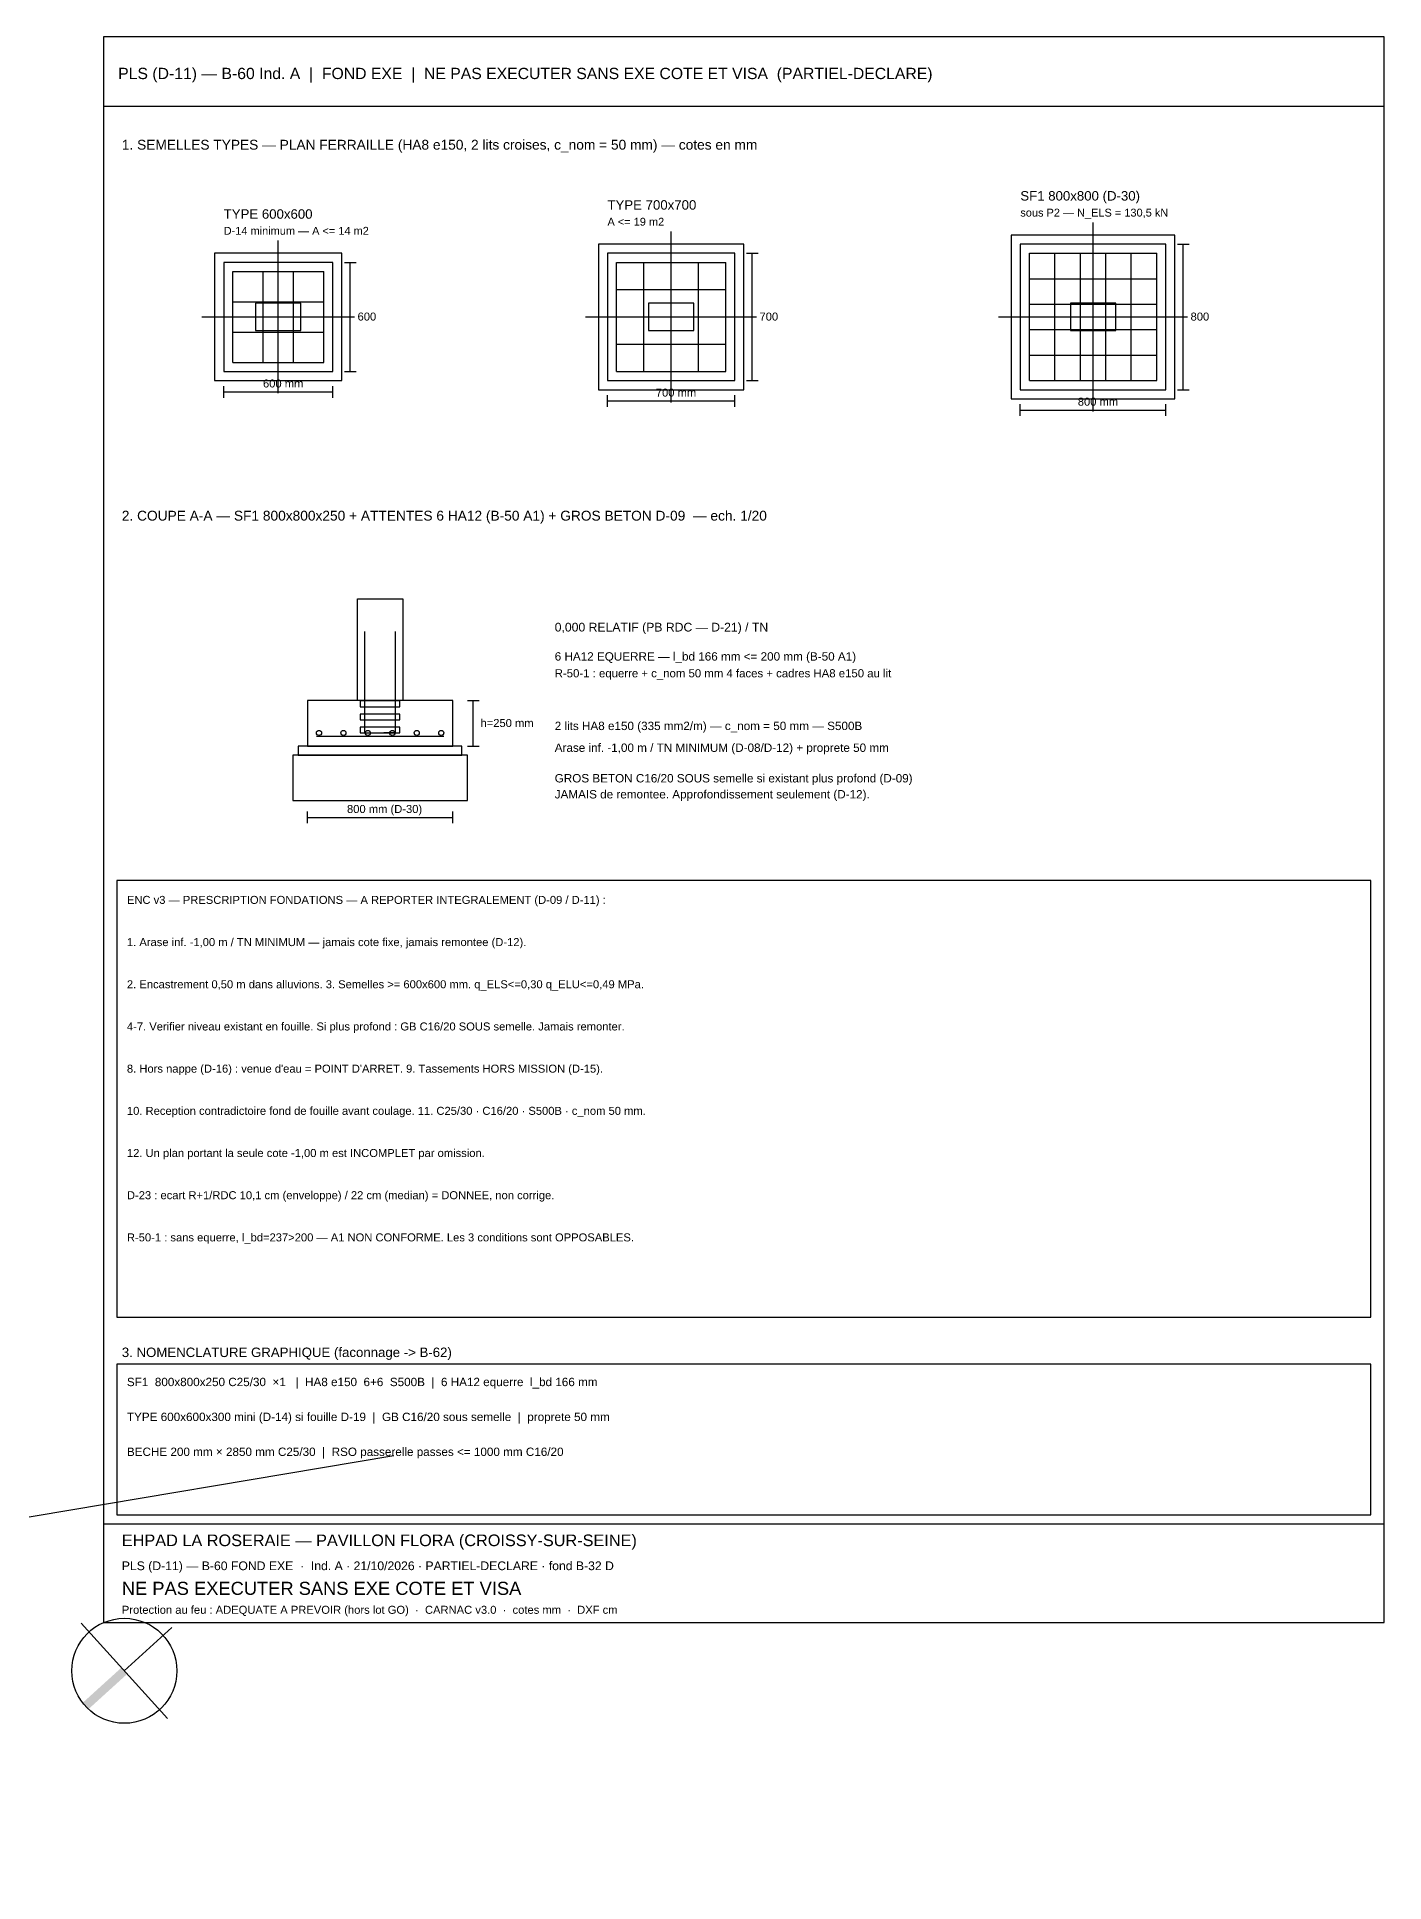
# Model space of a CAD drawing. Header units: centimetres. Extents: x 7169 to 12020, y 3983 to 6520.
# Drawn here: x 10168 to 12020, y 3983 to 6520 of the extents above; entities that cross this region are included whole.
import ezdxf

# ---------------------------------------------------------------- set-up
doc = ezdxf.new("R2010")
doc.units = ezdxf.units.CM
for name, color, linetype in [('070_trait-fin', 9, 'Continuous'), ('FOND-ACIER-INF', 3, 'Continuous'), ('FOND-ACIER-SUP', 4, 'Continuous'), ('FOND-AXES', 1, 'Continuous'), ('FOND-CARTOUCHE', 7, 'Continuous'), ('FOND-COFFRAGE', 5, 'Continuous'), ('FOND-COTATION', 8, 'Continuous'), ('FOND-DETAILS', 4, 'Continuous'), ('FOND-GROS-BETON', 30, 'Continuous'), ('FOND-HABILLAGE-TEXTE', 7, 'Continuous'), ('FOND-NOMENCLATURE', 7, 'Continuous')]:
    doc.layers.add(name, color=color, linetype=linetype)
doc.styles.get("Standard").update_dxf_attribs({"font": 'arial.ttf'})

# ---------------------------------------------------------------- blocks, each defined once
blk = doc.blocks.new('NORD')
for p, q in [((-149.9, 0), (149.9, 0)), ((0, 0), (0, -149.9))]:
    blk.add_line(p, q)
blk.add_circle((0, 0), 122.5)
blk.add_solid([(-10, 122.1), (10, 122.1), (-10, 0), (10, 0)])

msp = doc.modelspace()

# ---------------------------------------------------------------- linework, layer by layer
at = {"layer": '070_trait-fin'}
msp.add_line((10659, 4569.3), (7169.1, 3983.1), dxfattribs=at)
at = {"layer": 'FOND-ACIER-INF'}
for p, q in [((11532.5, 6047.5), (11532.5, 6222.5)), ((11532.5, 6222.5), (11707.5, 6222.5)), ((11567.5, 6047.5), (11567.5, 6222.5)), ((11602.5, 6047.5), (11602.5, 6222.5)), ((11637.5, 6047.5), (11637.5, 6222.5)), ((11672.5, 6047.5), (11672.5, 6222.5)), ((11707.5, 6047.5), (11707.5, 6222.5)), ((10437.5, 6072.5), (10437.5, 6197.5)), ((10437.5, 6197.5), (10562.5, 6197.5)), ((10479.2, 6072.5), (10479.2, 6197.5)), ((10520.8, 6072.5), (10520.8, 6197.5)), ((10562.5, 6072.5), (10562.5, 6197.5)), ((10965, 6060), (10965, 6210)), ((10965, 6210), (11115, 6210)), ((11002.5, 6060), (11002.5, 6210)), ((11040, 6060), (11040, 6210)), ((11077.5, 6060), (11077.5, 6210)), ((11115, 6060), (11115, 6210)), ((10965, 6172.5), (11115, 6172.5)), ((11532.5, 6187.5), (11707.5, 6187.5)), ((10437.5, 6155.8), (10562.5, 6155.8)), ((11532.5, 6152.5), (11707.5, 6152.5)), ((10437.5, 6114.2), (10562.5, 6114.2)), ((10965, 6135), (11115, 6135)), ((11532.5, 6117.5), (11707.5, 6117.5)), ((10965, 6097.5), (11115, 6097.5)), ((10437.5, 6072.5), (10562.5, 6072.5)), ((11532.5, 6082.5), (11707.5, 6082.5)), ((10965, 6060), (11115, 6060)), ((11532.5, 6047.5), (11707.5, 6047.5)), ((10552.5, 5558.5), (10727.5, 5558.5))]:
    msp.add_line(p, q, dxfattribs=at)
for centre in [(10556, 5563), (10589.6, 5563), (10623.2, 5563), (10656.8, 5563), (10690.4, 5563), (10724, 5563)]:
    msp.add_circle(centre, 3.5, dxfattribs=at)
at = {"layer": 'FOND-ACIER-SUP'}
for p, q in [((10618.8, 5563), (10618.8, 5702.5)), ((10661.2, 5563), (10661.2, 5702.5)), ((10618.8, 5563), (10634.8, 5563)), ((10661.2, 5563), (10645.2, 5563))]:
    msp.add_line(p, q, dxfattribs=at)
for points in [[(10612.8, 5599), (10667.2, 5599), (10667.2, 5607), (10612.8, 5607), (10612.8, 5599)], [(10612.8, 5581), (10667.2, 5581), (10667.2, 5589), (10612.8, 5589), (10612.8, 5581)], [(10612.8, 5563), (10667.2, 5563), (10667.2, 5571), (10612.8, 5571), (10612.8, 5563)]]:
    msp.add_lwpolyline(points, dxfattribs=at)
at = {"layer": 'FOND-AXES'}
for p, q in [((11040, 6017.5), (11040, 6252.5)), ((11620, 6005), (11620, 6265)), ((10500, 6030), (10500, 6240)), ((10395, 6135), (10605, 6135)), ((10922.5, 6135), (11157.5, 6135)), ((11490, 6135), (11750, 6135))]:
    msp.add_line(p, q, dxfattribs=at)
for points in [[(10260, 6425), (12020, 6425), (12020, 6520), (10260, 6520), (10260, 6425)], [(10278, 4760), (12002, 4760), (12002, 5360), (10278, 5360), (10278, 4760)]]:
    msp.add_lwpolyline(points, dxfattribs=at)
at = {"layer": 'FOND-CARTOUCHE'}
for points in [[(10260, 4340), (12020, 4340), (12020, 6520), (10260, 6520), (10260, 4340)], [(10260, 4340), (12020, 4340), (12020, 4475), (10260, 4475), (10260, 4340)]]:
    msp.add_lwpolyline(points, dxfattribs=at)
at = {"layer": 'FOND-COFFRAGE'}
for points in [[(10952.5, 6047.5), (11127.5, 6047.5), (11127.5, 6222.5), (10952.5, 6222.5), (10952.5, 6047.5)], [(11520, 6035), (11720, 6035), (11720, 6235), (11520, 6235), (11520, 6035)], [(10425, 6060), (10575, 6060), (10575, 6210), (10425, 6210), (10425, 6060)], [(10468.8, 6116.2), (10531.2, 6116.2), (10531.2, 6153.8), (10468.8, 6153.8), (10468.8, 6116.2)], [(11008.8, 6116.2), (11071.2, 6116.2), (11071.2, 6153.8), (11008.8, 6153.8), (11008.8, 6116.2)], [(11588.8, 6116.2), (11651.2, 6116.2), (11651.2, 6153.8), (11588.8, 6153.8), (11588.8, 6116.2)], [(10608.8, 5607.5), (10608.8, 5747.5), (10671.2, 5747.5), (10671.2, 5607.5)], [(10540, 5545), (10740, 5545), (10740, 5607.5), (10540, 5607.5), (10540, 5545)], [(10527.5, 5532.5), (10752.5, 5532.5), (10752.5, 5545), (10527.5, 5545), (10527.5, 5532.5)]]:
    msp.add_lwpolyline(points, dxfattribs=at)
at = {"layer": 'FOND-COTATION'}
for p, q in [((11143.5, 6222.5), (11159.5, 6222.5)), ((11151.5, 6047.5), (11151.5, 6222.5)), ((11736, 6235), (11752, 6235)), ((11744, 6035), (11744, 6235)), ((10591, 6210), (10607, 6210)), ((10599, 6060), (10599, 6210)), ((10425, 6024), (10425, 6040)), ((10575, 6024), (10575, 6040)), ((10591, 6060), (10607, 6060)), ((11143.5, 6047.5), (11159.5, 6047.5)), ((10425, 6032), (10575, 6032)), ((10952.5, 6011.5), (10952.5, 6027.5)), ((10952.5, 6019.5), (11127.5, 6019.5)), ((11127.5, 6011.5), (11127.5, 6027.5)), ((11520, 5999), (11520, 6015)), ((11720, 5999), (11720, 6015)), ((11736, 6035), (11752, 6035)), ((11520, 6007), (11720, 6007)), ((10760, 5607.5), (10776, 5607.5)), ((10768, 5545), (10768, 5607.5)), ((10760, 5545), (10776, 5545)), ((10540, 5439), (10540, 5455)), ((10740, 5439), (10740, 5455)), ((10540, 5447), (10740, 5447))]:
    msp.add_line(p, q, dxfattribs=at)
at = {"layer": 'FOND-GROS-BETON'}
for points in [[(11507.5, 6022.5), (11732.5, 6022.5), (11732.5, 6247.5), (11507.5, 6247.5), (11507.5, 6022.5)], [(10412.5, 6047.5), (10587.5, 6047.5), (10587.5, 6222.5), (10412.5, 6222.5), (10412.5, 6047.5)], [(10940, 6035), (11140, 6035), (11140, 6235), (10940, 6235), (10940, 6035)], [(10520, 5470), (10760, 5470), (10760, 5532.5), (10520, 5532.5), (10520, 5470)]]:
    msp.add_lwpolyline(points, dxfattribs=at)
at = {"layer": 'FOND-NOMENCLATURE'}
msp.add_lwpolyline([(10278, 4488), (12002, 4488), (12002, 4695), (10278, 4695), (10278, 4488)], dxfattribs=at)

# ---------------------------------------------------------------- block references
at = {"layer": '070_trait-fin', "xscale": 0.5892211539267361, "yscale": 0.5892211539267361, "zscale": 0.5892211539267361, "rotation": 132.2354592550134}
msp.add_blockref('NORD', (10288.4, 4273.6), dxfattribs=at)

# ---------------------------------------------------------------- texts
at = {"layer": 'FOND-ACIER-INF'}
msp.add_text('2 lits HA8 e150 (335 mm2/m) — c_nom = 50 mm — S500B', height=11.5, dxfattribs=at).set_placement((10880, 5567))
at = {"layer": 'FOND-ACIER-SUP'}
for s, height, p in [('6 HA12 EQUERRE — l_bd 166 mm <= 200 mm (B-50 A1)', 11.5, (10880, 5662.5)), ('R-50-1 : equerre + c_nom 50 mm 4 faces + cadres HA8 e150 au lit', 11.2, (10880, 5639.5))]:
    msp.add_text(s, height=height, dxfattribs=at).set_placement(p)
at = {"layer": 'FOND-AXES'}
for s, height, p in [('PLS (D-11) — B-60 Ind. A  |  FOND EXE  |  NE PAS EXECUTER SANS EXE COTE ET VISA  (PARTIEL-DECLARE)', 15.5, (10280, 6462)), ('0,000 RELATIF (PB RDC — D-21) / TN', 12, (10880, 5702.5)), ('ENC v3 — PRESCRIPTION FONDATIONS — A REPORTER INTEGRALEMENT (D-09 / D-11) :', 11, (10292, 5328)), ('EHPAD LA ROSERAIE — PAVILLON FLORA (CROISSY-SUR-SEINE)', 16, (10285, 4445)), ('NE PAS EXECUTER SANS EXE COTE ET VISA', 18, (10285, 4378))]:
    msp.add_text(s, height=height, dxfattribs=at).set_placement(p)
at = {"layer": 'FOND-COFFRAGE'}
for s, height, p in [('TYPE 700x700', 13, (10952.5, 6282.5)), ('SF1 800x800 (D-30)', 13, (11520, 6295)), ('TYPE 600x600', 13, (10425, 6270)), ('Arase inf. -1,00 m / TN MINIMUM (D-08/D-12) + proprete 50 mm', 11.5, (10880, 5537))]:
    msp.add_text(s, height=height, dxfattribs=at).set_placement(p)
at = {"layer": 'FOND-COTATION'}
for s, p in [('600', (10609, 6130)), ('700', (11161.5, 6130)), ('800', (11754, 6130)), ('600 mm', (10479, 6038)), ('700 mm', (11019, 6025.5)), ('800 mm', (11599, 6013)), ('h=250 mm', (10778, 5571.2)), ('800 mm (D-30)', (10594.5, 5453))]:
    msp.add_text(s, height=11, dxfattribs=at).set_placement(p)
at = {"layer": 'FOND-DETAILS'}
msp.add_text('2. COUPE A-A — SF1 800x800x250 + ATTENTES 6 HA12 (B-50 A1) + GROS BETON D-09  — ech. 1/20', height=13.5, dxfattribs=at).set_placement((10285, 5855))
at = {"layer": 'FOND-GROS-BETON'}
for s, p in [('GROS BETON C16/20 SOUS semelle si existant plus profond (D-09)', (10880, 5495)), ('JAMAIS de remontee. Approfondissement seulement (D-12).', (10880, 5473))]:
    msp.add_text(s, height=11.5, dxfattribs=at).set_placement(p)
at = {"layer": 'FOND-HABILLAGE-TEXTE'}
for s, height, p in [('1. SEMELLES TYPES — PLAN FERRAILLE (HA8 e150, 2 lits croises, c_nom = 50 mm) — cotes en mm', 13.5, (10285, 6365)), ('A <= 19 m2', 10.8, (10952.5, 6260.5)), ('sous P2 — N_ELS = 130,5 kN', 10.8, (11520, 6273)), ('D-14 minimum — A <= 14 m2', 10.8, (10425, 6248)), ('1. Arase inf. -1,00 m / TN MINIMUM — jamais cote fixe, jamais remontee (D-12).', 11, (10292, 5270)), ('2. Encastrement 0,50 m dans alluvions. 3. Semelles >= 600x600 mm. q_ELS<=0,30 q_ELU<=0,49 MPa.', 11, (10292, 5212)), ('4-7. Verifier niveau existant en fouille. Si plus profond : GB C16/20 SOUS semelle. Jamais remonter.', 11, (10292, 5154)), ("8. Hors nappe (D-16) : venue d'eau = POINT D'ARRET. 9. Tassements HORS MISSION (D-15).", 11, (10292, 5096)), ('10. Reception contradictoire fond de fouille avant coulage. 11. C25/30 · C16/20 · S500B · c_nom 50 mm.', 11, (10292, 5038)), ('12. Un plan portant la seule cote -1,00 m est INCOMPLET par omission.', 11, (10292, 4980)), ('D-23 : ecart R+1/RDC 10,1 cm (enveloppe) / 22 cm (median) = DONNEE, non corrige.', 11, (10292, 4922)), ('R-50-1 : sans equerre, l_bd=237>200 — A1 NON CONFORME. Les 3 conditions sont OPPOSABLES.', 11, (10292, 4864)), ('PLS (D-11) — B-60 FOND EXE  ·  Ind. A · 21/10/2026 · PARTIEL-DECLARE · fond B-32 D', 12, (10285, 4412)), ('Protection au feu : ADEQUATE A PREVOIR (hors lot GO)  ·  CARNAC v3.0  ·  cotes mm  ·  DXF cm', 11, (10285, 4352))]:
    msp.add_text(s, height=height, dxfattribs=at).set_placement(p)
at = {"layer": 'FOND-NOMENCLATURE'}
for s, height, p in [('3. NOMENCLATURE GRAPHIQUE (faconnage -> B-62)', 13, (10285, 4705)), ('SF1  800x800x250 C25/30  ×1   |  HA8 e150  6+6  S500B  |  6 HA12 equerre  l_bd 166 mm', 11.5, (10292, 4665)), ('TYPE 600x600x300 mini (D-14) si fouille D-19  |  GB C16/20 sous semelle  |  proprete 50 mm', 11.5, (10292, 4617)), ('BECHE 200 mm × 2850 mm C25/30  |  RSO passerelle passes <= 1000 mm C16/20', 11.5, (10292, 4569))]:
    msp.add_text(s, height=height, dxfattribs=at).set_placement(p)

doc.saveas('drawing.dxf')
